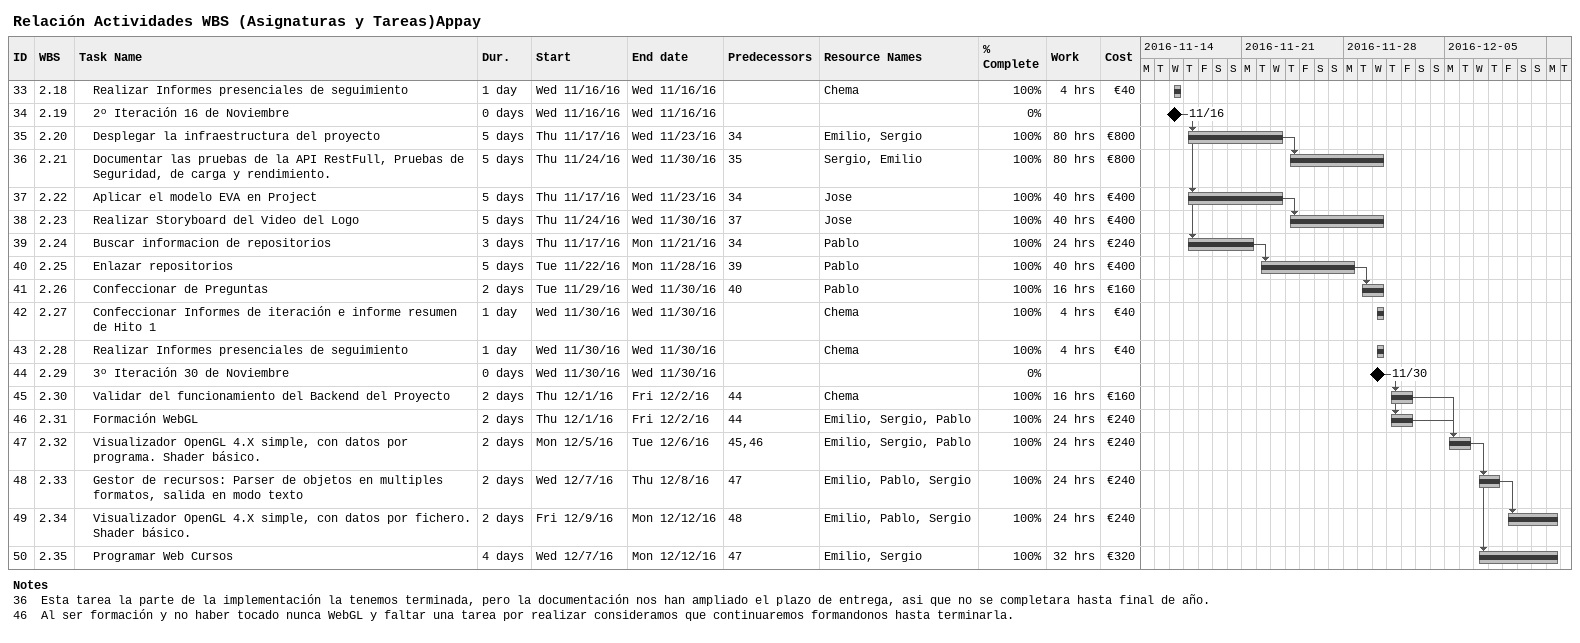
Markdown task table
Relación Actividades WBS (Asignaturas y Tareas)Appay

| ID | WBS | Task | Duration | Start | Finish | Predecessors | Resources | % complete | Work (h) | Cost (€) |
|---|---|---|---|---|---|---|---|---|---|---|
| 33 | 2.18 | Realizar Informes presenciales de seguimiento | 1d | 2016-11-16 | 2016-11-16 |  | Chema | 100 | 4 | 40 |
| 34 | 2.19 | 2º Iteración 16 de Noviembre | 0d | 2016-11-16 | 2016-11-16 |  |  | 0 |  |  |
| 35 | 2.20 | Desplegar la infraestructura del proyecto | 5d | 2016-11-17 | 2016-11-23 | 34 | Emilio, Sergio | 100 | 80 | 800 |
| 36 | 2.21 | Documentar las pruebas de la API RestFull, Pruebas de Seguridad, de carga y rendimiento. | 5d | 2016-11-24 | 2016-11-30 | 35 | Sergio, Emilio | 100 | 80 | 800 |
| 37 | 2.22 | Aplicar el modelo EVA en Project | 5d | 2016-11-17 | 2016-11-23 | 34 | Jose | 100 | 40 | 400 |
| 38 | 2.23 | Realizar Storyboard del Video del Logo | 5d | 2016-11-24 | 2016-11-30 | 37 | Jose | 100 | 40 | 400 |
| 39 | 2.24 | Buscar informacion de repositorios | 3d | 2016-11-17 | 2016-11-21 | 34 | Pablo | 100 | 24 | 240 |
| 40 | 2.25 | Enlazar repositorios | 5d | 2016-11-22 | 2016-11-28 | 39 | Pablo | 100 | 40 | 400 |
| 41 | 2.26 | Confeccionar de Preguntas | 2d | 2016-11-29 | 2016-11-30 | 40 | Pablo | 100 | 16 | 160 |
| 42 | 2.27 | Confeccionar Informes de iteración e informe resumen de Hito 1 | 1d | 2016-11-30 | 2016-11-30 |  | Chema | 100 | 4 | 40 |
| 43 | 2.28 | Realizar Informes presenciales de seguimiento | 1d | 2016-11-30 | 2016-11-30 |  | Chema | 100 | 4 | 40 |
| 44 | 2.29 | 3º Iteración 30 de Noviembre | 0d | 2016-11-30 | 2016-11-30 |  |  | 0 |  |  |
| 45 | 2.30 | Validar del funcionamiento del Backend del Proyecto | 2d | 2016-12-01 | 2016-12-02 | 44 | Chema | 100 | 16 | 160 |
| 46 | 2.31 | Formación WebGL | 2d | 2016-12-01 | 2016-12-02 | 44 | Emilio, Sergio, Pablo | 100 | 24 | 240 |
| 47 | 2.32 | Visualizador OpenGL 4.X simple, con datos por programa. Shader básico. | 2d | 2016-12-05 | 2016-12-06 | 45, 46 | Emilio, Sergio, Pablo | 100 | 24 | 240 |
| 48 | 2.33 | Gestor de recursos: Parser de objetos en multiples formatos, salida en modo texto | 2d | 2016-12-07 | 2016-12-08 | 47 | Emilio, Pablo, Sergio | 100 | 24 | 240 |
| 49 | 2.34 | Visualizador OpenGL 4.X simple, con datos por fichero. Shader básico. | 2d | 2016-12-09 | 2016-12-12 | 48 | Emilio, Pablo, Sergio | 100 | 24 | 240 |
| 50 | 2.35 | Programar Web Cursos | 4d | 2016-12-07 | 2016-12-12 | 47 | Emilio, Sergio | 100 | 32 | 320 |

Notes
- 36: Esta tarea la parte de la implementación la tenemos terminada, pero la documentación nos han ampliado el plazo de entrega, asi que no se completara hasta final de año.
- 46: Al ser formación y no haber tocado nunca WebGL y faltar una tarea por realizar consideramos que continuaremos formandonos hasta terminarla.
